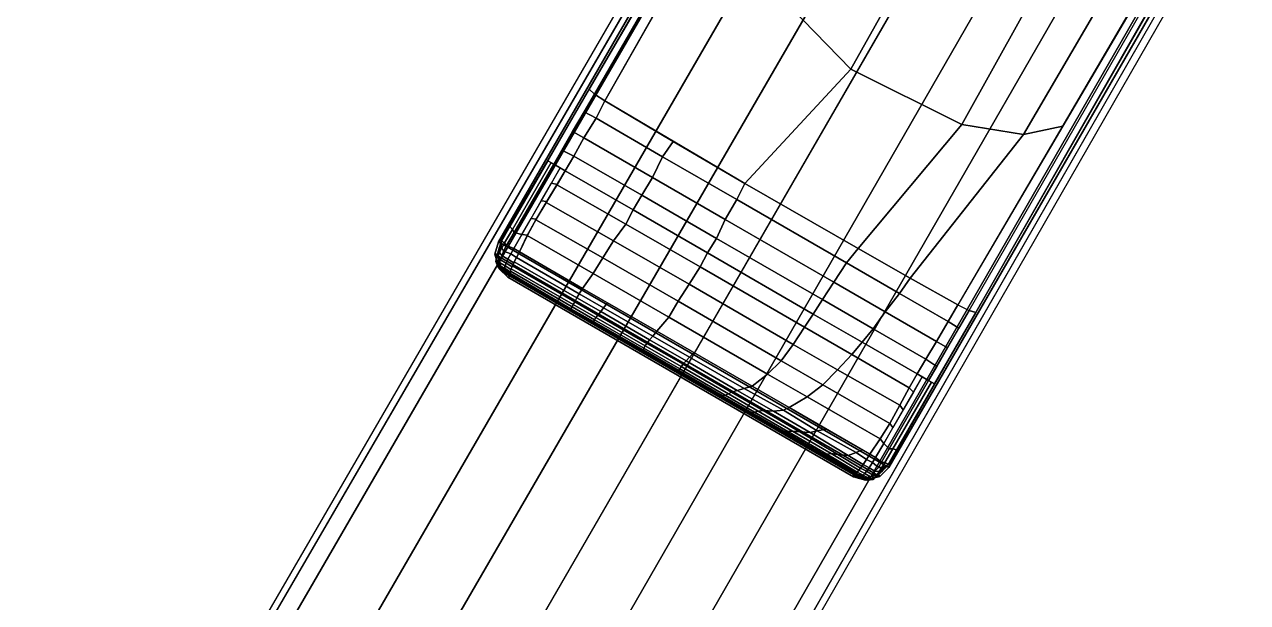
# Model space of a CAD drawing. Header units: feet. Extents: x 1888 to 2477, y 2252 to 2616.
# Drawn here: x 2147.478 to 2151.49, y 2321.194 to 2323.09 of the extents above; entities that cross this region are included whole.
import ezdxf

# ---------------------------------------------------------------- set-up
doc = ezdxf.new("R2010")
doc.units = ezdxf.units.FT
doc.layers.add('TABLE-BASE', color=6, linetype='Continuous')
doc.layers.add('TABLE-TOPVEN', color=6, linetype='Continuous')

# ---------------------------------------------------------------- blocks, each defined once
blk = doc.blocks.new('table')
at = {"layer": 'TABLE-BASE'}
for points in [[(-44.3128, 2.7203, 27.324), (-40.2722, 9.7189, 27.3241), (-41.6318, 10.5039, 27.3241), (-45.6725, 3.5053, 27.324)], [(-45.6725, 3.5053, 27.324), (-42.0428, 9.792, 27.324), (-42.2107, 9.4441, 26.5054), (-45.6606, 3.5149, 27.008)], [(-45.34, 4.0658, 26.9613), (-42.2107, 9.4441, 26.5054), (-42.2604, 9.341, 26.2628), (-45.3562, 4.0374, 26.8751)], [(-42.2604, 9.341, 26.2628), (-42.2659, 9.3296, 26.2362), (-45.3384, 4.0205, 26.8191), (-45.3562, 4.0374, 26.8751)], [(-45.3384, 4.0205, 26.8191), (-42.2659, 9.3296, 26.2362), (-42.2707, 9.3196, 26.2126), (-45.302, 3.997, 26.7966)], [(-40.6832, 9.007, 27.324), (-44.3128, 2.7203, 27.324), (-44.3105, 2.7354, 27.008), (-40.9006, 8.6877, 26.5054)], [(-40.9006, 8.6877, 26.5054), (-43.9936, 3.2885, 26.9613), (-44.0101, 3.2602, 26.8751), (-40.965, 8.593, 26.2628)], [(-40.9721, 8.5827, 26.2362), (-40.9784, 8.5734, 26.2126), (-44.0722, 3.287, 26.7966), (-44.0337, 3.2672, 26.8191)], [(-44.0101, 3.2602, 26.8751), (-44.0337, 3.2672, 26.8191), (-40.9721, 8.5827, 26.2362), (-40.965, 8.593, 26.2628)], [(-47.0078, 1.2533, 3.1165), (-46.9552, 1.218, 3.1879), (-43.9942, 6.3297, 3.6431), (-44.0406, 6.3608, 3.5733)], [(-43.9942, 6.3297, 3.6431), (-46.9552, 1.218, 3.1879), (-46.7419, 1.0948, 3.2217), (-43.7836, 6.2081, 3.6824)], [(-43.7836, 6.2081, 3.6824), (-46.7419, 1.0948, 3.2217), (-46.5279, 0.9713, 3.2461), (-43.567, 6.083, 3.7191)], [(-43.35, 5.9577, 3.7402), (-43.567, 6.083, 3.7191), (-46.5279, 0.9713, 3.2461), (-46.3046, 0.8424, 3.2684)], [(-46.3046, 0.8424, 3.2684), (-46.0814, 0.7135, 3.2461), (-43.1349, 5.8335, 3.7191), (-43.352, 5.9589, 3.7402)], [(-43.703, 5.4292, 26.4418), (-44.445, 4.1076, 26.5876), (-44.9467, 4.6238, 26.7271), (-44.1978, 5.9423, 26.5818)], [(-43.1349, 5.8335, 3.7191), (-46.0814, 0.7135, 3.2461), (-45.8674, 0.5899, 3.2217), (-42.9183, 5.7085, 3.6824)], [(-42.9183, 5.7085, 3.6824), (-45.8674, 0.5899, 3.2217), (-45.6541, 0.4668, 3.1879), (-42.7077, 5.5869, 3.6431)], [(-42.6576, 5.5624, 3.5733), (-42.7077, 5.5869, 3.6431), (-45.6541, 0.4668, 3.1879), (-45.5972, 0.4388, 3.1165)], [(-43.3234, 5.2364, 26.4579), (-44.0584, 3.9145, 26.606), (-44.445, 4.1076, 26.5876), (-43.703, 5.4292, 26.4418)], [(-43.0742, 5.1971, 26.5221), (-43.8441, 3.8802, 26.6609), (-44.0584, 3.9145, 26.606), (-43.3234, 5.2364, 26.4579)], [(-42.9329, 5.2274, 26.5805), (-43.7068, 3.9085, 26.727), (-43.8441, 3.8802, 26.6609), (-43.0742, 5.1971, 26.5221)], [(-44.445, 4.1076, 26.5876), (-44.8141, 3.7087, 26.7356), (-45.302, 3.997, 26.7966), (-44.9467, 4.6238, 26.7271)], [(-44.0584, 3.9145, 26.606), (-44.42, 3.4822, 26.7452), (-44.8141, 3.7087, 26.7356), (-44.445, 4.1076, 26.5876)], [(-45.488, 3.8116, 26.9829), (-45.34, 4.0658, 26.9613), (-45.3562, 4.0374, 26.8751), (-45.5003, 3.7885, 26.8915)], [(-45.5003, 3.7885, 26.8915), (-45.3562, 4.0374, 26.8751), (-45.3384, 4.0205, 26.8191), (-45.4801, 3.7763, 26.8347)], [(-45.3743, 3.9587, 26.8231), (-45.3384, 4.0205, 26.8191), (-45.302, 3.997, 26.7966), (-45.3321, 3.9361, 26.8023)], [(-45.302, 3.997, 26.7966), (-45.0634, 3.8549, 26.7565), (-45.1006, 3.8024, 26.7668), (-45.3321, 3.9361, 26.8023)], [(-45.0634, 3.8549, 26.7565), (-45.0634, 3.8549, 26.7565), (-45.302, 3.997, 26.7966), (-44.8141, 3.7087, 26.7356)], [(-45.4141, 3.8901, 26.8274), (-45.3743, 3.9587, 26.8231), (-45.3321, 3.9361, 26.8023), (-45.3751, 3.8679, 26.8072)], [(-45.3321, 3.9361, 26.8023), (-45.1006, 3.8024, 26.7668), (-45.1359, 3.7298, 26.7708), (-45.3751, 3.8679, 26.8072)], [(-45.4518, 3.8251, 26.8316), (-45.4141, 3.8901, 26.8274), (-45.3751, 3.8679, 26.8072), (-45.4095, 3.8047, 26.8096)], [(-43.8441, 3.8802, 26.6609), (-44.2387, 3.3798, 26.7669), (-44.42, 3.4822, 26.7452), (-44.0584, 3.9145, 26.606)], [(-43.7068, 3.9085, 26.727), (-44.0722, 3.287, 26.7966), (-44.2387, 3.3798, 26.7669), (-43.8441, 3.8802, 26.6609)], [(-45.3751, 3.8679, 26.8072), (-45.1359, 3.7298, 26.7708), (-45.1728, 3.668, 26.773), (-45.4095, 3.8047, 26.8096)], [(-45.0634, 3.8549, 26.7565), (-44.8141, 3.7087, 26.7356), (-44.8418, 3.653, 26.7496), (-45.1006, 3.8024, 26.7668)], [(-45.6315, 3.5649, 27.0038), (-45.488, 3.8116, 26.9829), (-45.5003, 3.7885, 26.8915), (-45.6324, 3.5595, 26.8896)], [(-45.4801, 3.7763, 26.8347), (-45.4518, 3.8251, 26.8316), (-45.4095, 3.8047, 26.8096), (-45.4399, 3.7532, 26.8104)], [(-45.4095, 3.8047, 26.8096), (-45.1728, 3.668, 26.773), (-45.2036, 3.6168, 26.7744), (-45.4399, 3.7532, 26.8104)], [(-45.1006, 3.8024, 26.7668), (-44.8418, 3.653, 26.7496), (-44.8824, 3.5834, 26.7513), (-45.1359, 3.7298, 26.7708)], [(-45.6324, 3.5595, 26.8896), (-45.5003, 3.7885, 26.8915), (-45.4893, 3.7819, 26.8607), (-45.6236, 3.5492, 26.859)], [(-45.6236, 3.5492, 26.859), (-45.4893, 3.7819, 26.8607), (-45.4801, 3.7763, 26.8347), (-45.6175, 3.5383, 26.8334)], [(-45.6175, 3.5383, 26.8334), (-45.4801, 3.7763, 26.8347), (-45.4574, 3.7633, 26.821), (-45.5911, 3.5317, 26.8193)], [(-45.488, 3.7102, 26.8205), (-45.4574, 3.7633, 26.821), (-45.4399, 3.7532, 26.8104), (-45.4679, 3.7055, 26.8107)], [(-45.4399, 3.7532, 26.8104), (-45.2036, 3.6168, 26.7744), (-45.2284, 3.5674, 26.7803), (-45.4689, 3.7038, 26.8107)], [(-45.5235, 3.6489, 26.8201), (-45.488, 3.7102, 26.8205), (-45.4679, 3.7055, 26.8107), (-45.5041, 3.6464, 26.8112)], [(-45.1359, 3.7298, 26.7708), (-44.8824, 3.5834, 26.7513), (-44.9126, 3.5178, 26.7533), (-45.1728, 3.668, 26.773)], [(-44.8141, 3.7087, 26.7356), (-44.42, 3.4822, 26.7452), (-44.4606, 3.4329, 26.7564), (-44.8418, 3.653, 26.7496)], [(-45.4689, 3.7038, 26.8107), (-45.2284, 3.5674, 26.7803), (-45.2712, 3.5094, 26.7818), (-45.5063, 3.6427, 26.8113)], [(-45.1728, 3.668, 26.773), (-44.9126, 3.5178, 26.7533), (-44.9441, 3.467, 26.7538), (-45.2036, 3.6168, 26.7744)], [(-45.559, 3.5874, 26.8197), (-45.5235, 3.6489, 26.8201), (-45.5041, 3.6464, 26.8112), (-45.5413, 3.5845, 26.8117)], [(-45.5063, 3.6427, 26.8113), (-45.2712, 3.5094, 26.7818), (-45.3092, 3.4503, 26.7821), (-45.5426, 3.5822, 26.8117)], [(-44.8418, 3.653, 26.7496), (-44.4606, 3.4329, 26.7564), (-44.5043, 3.3651, 26.7611), (-44.8824, 3.5834, 26.7513)], [(-45.5911, 3.5317, 26.8193), (-45.559, 3.5874, 26.8197), (-45.5413, 3.5845, 26.8117), (-45.5718, 3.5291, 26.8117)], [(-45.5426, 3.5822, 26.8117), (-45.3092, 3.4503, 26.7821), (-45.3424, 3.396, 26.7813), (-45.5726, 3.5274, 26.8117)], [(-44.9441, 3.467, 26.7538), (-44.9705, 3.4186, 26.7618), (-45.2284, 3.5674, 26.7803), (-45.2036, 3.6168, 26.7744)], [(-44.8824, 3.5834, 26.7513), (-44.5043, 3.3651, 26.7611), (-44.5434, 3.3046, 26.763), (-44.9126, 3.5178, 26.7533)], [(-45.6606, 3.5149, 27.008), (-45.6315, 3.5649, 27.0038), (-45.6324, 3.5595, 26.8896), (-45.6623, 3.508, 26.8947)], [(-45.6623, 3.508, 26.8947), (-45.6324, 3.5595, 26.8896), (-45.6236, 3.5492, 26.859), (-45.6509, 3.5021, 26.8639)], [(-45.6509, 3.5021, 26.8639), (-45.6236, 3.5492, 26.859), (-45.6175, 3.5383, 26.8334), (-45.6441, 3.4928, 26.8374)], [(-45.6441, 3.4928, 26.8374), (-45.6175, 3.5383, 26.8334), (-45.5911, 3.5317, 26.8193), (-45.6194, 3.4828, 26.8243)], [(-44.9705, 3.4186, 26.7618), (-45.0085, 3.3579, 26.7626), (-45.2712, 3.5094, 26.7818), (-45.2284, 3.5674, 26.7803)], [(-45.6845, 3.4627, 27.324), (-45.6725, 3.5053, 27.324), (-45.6606, 3.5149, 27.008), (-45.6762, 3.4634, 26.9324)], [(-44.3437, 2.6886, 27.324), (-44.3128, 2.7203, 27.324), (-45.6725, 3.5053, 27.324), (-45.6845, 3.4627, 27.324)], [(-45.6788, 3.4453, 26.8897), (-45.6696, 3.4845, 26.9146), (-45.6668, 3.4934, 26.907), (-45.6739, 3.457, 26.8794)], [(-45.6606, 3.5149, 27.008), (-45.6623, 3.508, 26.8947), (-45.6623, 3.508, 26.8947), (-45.6762, 3.4634, 26.9324)], [(-45.6739, 3.457, 26.8794), (-45.6668, 3.4934, 26.907), (-45.6642, 3.5017, 26.9), (-45.6684, 3.4688, 26.8721)], [(-45.6642, 3.5017, 26.9), (-45.6605, 3.4846, 26.8661), (-45.6684, 3.4688, 26.8721)], [(-45.6605, 3.4846, 26.8661), (-45.6642, 3.5017, 26.9), (-45.6623, 3.508, 26.8947), (-45.6509, 3.5021, 26.8639)], [(-45.6605, 3.4846, 26.8661), (-45.6509, 3.5021, 26.8639), (-45.6441, 3.4928, 26.8374), (-45.6545, 3.4736, 26.8402)], [(-45.6294, 3.4646, 26.8267), (-45.6545, 3.4736, 26.8402), (-45.6441, 3.4928, 26.8374), (-45.6194, 3.4828, 26.8243)], [(-45.6194, 3.4828, 26.8243), (-45.5911, 3.5317, 26.8193), (-45.5718, 3.5291, 26.8117), (-45.5991, 3.4711, 26.8112)], [(-45.5726, 3.5274, 26.8117), (-45.3424, 3.396, 26.7813), (-45.3802, 3.3434, 26.782), (-45.5991, 3.4711, 26.8112)], [(-45.0085, 3.3579, 26.7626), (-45.0464, 3.2988, 26.7627), (-45.3092, 3.4503, 26.7821), (-45.2712, 3.5094, 26.7818)], [(-44.9126, 3.5178, 26.7533), (-44.5434, 3.3046, 26.763), (-44.5761, 3.2545, 26.7627), (-44.9441, 3.467, 26.7538)], [(-45.6845, 3.4627, 27.324), (-45.6762, 3.4634, 26.9324), (-45.6616, 3.4126, 26.9026), (-45.6704, 3.4119, 27.324)], [(-45.6845, 3.4627, 27.324), (-45.6704, 3.4119, 27.324), (-44.3947, 2.6754, 27.324), (-44.3437, 2.6886, 27.324)], [(-45.6818, 3.437, 26.8996), (-45.6724, 3.4756, 26.9221), (-45.6696, 3.4845, 26.9146), (-45.6788, 3.4453, 26.8897)], [(-45.6694, 3.4397, 26.9185), (-45.6762, 3.4634, 26.9324), (-45.6724, 3.4756, 26.9221), (-45.6818, 3.437, 26.8996)], [(-45.6692, 3.4338, 26.8673), (-45.6788, 3.4453, 26.8897), (-45.6739, 3.457, 26.8794), (-45.6656, 3.443, 26.8577)], [(-45.6656, 3.443, 26.8577), (-45.6739, 3.457, 26.8794), (-45.6684, 3.4688, 26.8721), (-45.6595, 3.4568, 26.8474)], [(-45.6595, 3.4568, 26.8474), (-45.6684, 3.4688, 26.8721), (-45.6605, 3.4846, 26.8661), (-45.6545, 3.4736, 26.8402)], [(-45.6453, 3.4313, 26.8446), (-45.6656, 3.443, 26.8577), (-45.6595, 3.4568, 26.8474), (-45.6392, 3.445, 26.8343)], [(-45.6392, 3.445, 26.8343), (-45.6595, 3.4568, 26.8474), (-45.6545, 3.4736, 26.8402), (-45.6294, 3.4646, 26.8267)], [(-45.619, 3.4326, 26.8223), (-45.6392, 3.445, 26.8343), (-45.6294, 3.4646, 26.8267), (-45.6095, 3.4518, 26.8139)], [(-45.6095, 3.4518, 26.8139), (-45.6294, 3.4646, 26.8267), (-45.6194, 3.4828, 26.8243), (-45.5991, 3.4711, 26.8112)], [(-45.6173, 3.4362, 26.8203), (-45.6095, 3.4518, 26.8139), (-45.3917, 3.325, 26.7858), (-45.3996, 3.3111, 26.7908)], [(-45.6095, 3.4518, 26.8139), (-45.5991, 3.4711, 26.8112), (-45.3802, 3.3434, 26.782), (-45.3917, 3.325, 26.7858)], [(-45.0464, 3.2988, 26.7627), (-45.079, 3.2439, 26.7619), (-45.3424, 3.396, 26.7813), (-45.3092, 3.4503, 26.7821)], [(-44.5761, 3.2545, 26.7627), (-44.6063, 3.2084, 26.7672), (-44.9705, 3.4186, 26.7618), (-44.9441, 3.467, 26.7538)], [(-44.42, 3.4822, 26.7452), (-44.2387, 3.3798, 26.7669), (-44.2754, 3.3259, 26.7754), (-44.4606, 3.4329, 26.7564)], [(-45.6718, 3.4259, 26.8783), (-45.6818, 3.437, 26.8996), (-45.6788, 3.4453, 26.8897), (-45.6692, 3.4338, 26.8673)], [(-45.6818, 3.437, 26.8996), (-45.6616, 3.4126, 26.9026), (-45.6694, 3.4397, 26.9185)], [(-45.6818, 3.437, 26.8996), (-45.6737, 3.418, 26.8933), (-45.6616, 3.4126, 26.9026)], [(-45.6737, 3.418, 26.8933), (-45.6818, 3.437, 26.8996), (-45.6818, 3.437, 26.8996), (-45.673, 3.4215, 26.8859)], [(-45.673, 3.4215, 26.8859), (-45.6818, 3.437, 26.8996), (-45.6818, 3.437, 26.8996), (-45.6718, 3.4259, 26.8783)], [(-45.673, 3.4215, 26.8859), (-45.6818, 3.437, 26.8996), (-45.6818, 3.437, 26.8996), (-45.6718, 3.4259, 26.8783)], [(-45.6537, 3.4031, 26.8889), (-45.6737, 3.418, 26.8933), (-45.6733, 3.4201, 26.889), (-45.6532, 3.4065, 26.8804)], [(-45.6523, 3.3964, 26.9026), (-45.6616, 3.4126, 26.9026), (-45.6737, 3.418, 26.8933), (-45.6537, 3.4031, 26.8889)], [(-45.6733, 3.4201, 26.889), (-45.673, 3.4215, 26.8859), (-45.6527, 3.4098, 26.8728), (-45.6532, 3.4065, 26.8804)], [(-45.6527, 3.4098, 26.8728), (-45.673, 3.4215, 26.8859), (-45.6718, 3.4259, 26.8783), (-45.6515, 3.4142, 26.8652)], [(-45.6527, 3.4098, 26.8728), (-45.673, 3.4215, 26.8859), (-45.6718, 3.4259, 26.8783), (-45.6515, 3.4142, 26.8652)], [(-45.6515, 3.4142, 26.8652), (-45.6718, 3.4259, 26.8783), (-45.6692, 3.4338, 26.8673), (-45.6488, 3.4221, 26.8542)], [(-45.6704, 3.4119, 27.324), (-45.6616, 3.4126, 26.9026), (-45.6523, 3.3964, 26.9026), (-45.6553, 3.3974, 27.324)], [(-45.6704, 3.4119, 27.324), (-45.6395, 3.3824, 27.324), (-44.4358, 2.6874, 27.324), (-44.3947, 2.6754, 27.324)], [(-45.6488, 3.4221, 26.8542), (-45.6692, 3.4338, 26.8673), (-45.6656, 3.443, 26.8577), (-45.6453, 3.4313, 26.8446)], [(-45.6333, 3.3922, 26.8732), (-45.6532, 3.4065, 26.8804), (-45.6527, 3.4098, 26.8728), (-45.6328, 3.3957, 26.8645)], [(-45.6328, 3.3957, 26.8645), (-45.6313, 3.4018, 26.8532), (-45.6515, 3.4142, 26.8652), (-45.6527, 3.4098, 26.8728)], [(-45.6328, 3.3957, 26.8645), (-45.6527, 3.4098, 26.8728), (-45.6515, 3.4142, 26.8652), (-45.6313, 3.4018, 26.8532)], [(-45.6313, 3.4018, 26.8532), (-45.6515, 3.4142, 26.8652), (-45.6488, 3.4221, 26.8542), (-45.6287, 3.4097, 26.8422)], [(-45.6287, 3.4097, 26.8422), (-45.6488, 3.4221, 26.8542), (-45.6453, 3.4313, 26.8446), (-45.6251, 3.4189, 26.8325)], [(-45.6251, 3.4189, 26.8325), (-45.6453, 3.4313, 26.8446), (-45.6392, 3.445, 26.8343), (-45.619, 3.4326, 26.8223)], [(-45.6308, 3.4032, 26.8509), (-45.6278, 3.4119, 26.8395), (-45.4119, 3.2878, 26.8105), (-45.4162, 3.2798, 26.8221)], [(-45.6278, 3.4119, 26.8395), (-45.6238, 3.4219, 26.8299), (-45.4066, 3.2971, 26.8007), (-45.4119, 3.2878, 26.8105)], [(-45.6238, 3.4219, 26.8299), (-45.6173, 3.4362, 26.8203), (-45.3996, 3.3111, 26.7908), (-45.4066, 3.2971, 26.8007)], [(-44.6063, 3.2084, 26.7672), (-44.6458, 3.1486, 26.7672), (-45.0085, 3.3579, 26.7626), (-44.9705, 3.4186, 26.7618)], [(-44.4606, 3.4329, 26.7564), (-44.2754, 3.3259, 26.7754), (-44.3255, 3.2619, 26.7787), (-44.5043, 3.3651, 26.7611)], [(-45.6553, 3.3974, 27.324), (-45.6523, 3.3964, 26.9026), (-45.6321, 3.3866, 26.8986), (-45.6395, 3.3824, 27.324)], [(-45.6332, 3.3887, 26.8853), (-45.6537, 3.4031, 26.8889), (-45.6532, 3.4065, 26.8804), (-45.6333, 3.3922, 26.8732)], [(-45.6321, 3.3866, 26.8986), (-45.6523, 3.3964, 26.9026), (-45.6537, 3.4031, 26.8889), (-45.6332, 3.3887, 26.8853)], [(-45.6395, 3.3824, 27.324), (-45.6321, 3.3866, 26.8986), (-44.4358, 2.696, 26.8986), (-44.4358, 2.6874, 27.324)], [(-45.6332, 3.3927, 26.8717), (-45.6326, 3.3966, 26.8625), (-45.42, 3.273, 26.833), (-45.4214, 3.271, 26.843)], [(-45.6332, 3.3888, 26.8848), (-45.6332, 3.3927, 26.8717), (-45.4214, 3.271, 26.843), (-45.4219, 3.2674, 26.856)], [(-45.6321, 3.3866, 26.8986), (-45.6332, 3.3888, 26.8848), (-45.4219, 3.2674, 26.856), (-45.4207, 3.2652, 26.8697)], [(-45.6326, 3.3966, 26.8625), (-45.6308, 3.4032, 26.8509), (-45.4162, 3.2798, 26.8221), (-45.42, 3.273, 26.833)], [(-45.418, 3.263, 26.8986), (-45.418, 3.263, 26.8986), (-45.6321, 3.3866, 26.8986), (-45.4207, 3.2652, 26.8697)], [(-45.079, 3.2439, 26.7619), (-45.121, 3.1944, 26.7612), (-45.3802, 3.3434, 26.782), (-45.3424, 3.396, 26.7813)], [(-44.5043, 3.3651, 26.7611), (-44.3255, 3.2619, 26.7787), (-44.368, 3.2034, 26.7809), (-44.5434, 3.3046, 26.763)], [(-44.2387, 3.3798, 26.7669), (-44.0722, 3.287, 26.7966), (-44.1066, 3.2285, 26.8023), (-44.2754, 3.3259, 26.7754)], [(-45.3996, 3.3111, 26.7908), (-45.3917, 3.325, 26.7858), (-45.3062, 3.2762, 26.7768), (-45.3157, 3.2628, 26.782)], [(-45.3917, 3.325, 26.7858), (-45.3802, 3.3434, 26.782), (-45.2928, 3.2932, 26.775), (-45.3062, 3.2762, 26.7768)], [(-44.6458, 3.1486, 26.7672), (-44.6875, 3.0916, 26.7672), (-45.0464, 3.2988, 26.7627), (-45.0085, 3.3579, 26.7626)], [(-44.2754, 3.3259, 26.7754), (-44.1066, 3.2285, 26.8023), (-44.1475, 3.1591, 26.8072), (-44.3255, 3.2619, 26.7787)], [(-45.42, 3.273, 26.833), (-45.4162, 3.2798, 26.8221), (-45.3379, 3.2348, 26.8135), (-45.3409, 3.2289, 26.8252)], [(-45.4162, 3.2798, 26.8221), (-45.4119, 3.2878, 26.8105), (-45.3328, 3.2424, 26.8019), (-45.3379, 3.2348, 26.8135)], [(-45.4119, 3.2878, 26.8105), (-45.4066, 3.2971, 26.8007), (-45.3259, 3.2506, 26.7921), (-45.3328, 3.2424, 26.8019)], [(-45.4066, 3.2971, 26.8007), (-45.3996, 3.3111, 26.7908), (-45.3157, 3.2628, 26.782), (-45.3259, 3.2506, 26.7921)], [(-45.3062, 3.2762, 26.7768), (-45.2928, 3.2932, 26.775), (-45.121, 3.1944, 26.7612), (-45.1353, 3.1775, 26.7667)], [(-44.6875, 3.0916, 26.7672), (-44.7355, 3.0456, 26.7665), (-45.079, 3.2439, 26.7619), (-45.0464, 3.2988, 26.7627)], [(-44.5434, 3.3046, 26.763), (-44.368, 3.2034, 26.7809), (-44.4059, 3.1562, 26.7806), (-44.5761, 3.2545, 26.7627)], [(-43.9936, 3.2885, 26.9613), (-44.1398, 3.0332, 26.9829), (-44.1537, 3.011, 26.8915), (-44.0101, 3.2602, 26.8751)], [(-44.0337, 3.2672, 26.8191), (-44.0692, 3.2053, 26.8231), (-44.1066, 3.2285, 26.8023), (-44.0722, 3.287, 26.7966)], [(-45.4219, 3.2674, 26.856), (-45.4214, 3.271, 26.843), (-45.3421, 3.2254, 26.8343), (-45.343, 3.222, 26.8474)], [(-45.4207, 3.2652, 26.8697), (-45.4219, 3.2674, 26.856), (-45.343, 3.222, 26.8474), (-45.3418, 3.2198, 26.8611)], [(-45.4214, 3.271, 26.843), (-45.42, 3.273, 26.833), (-45.3409, 3.2289, 26.8252), (-45.3421, 3.2254, 26.8343)], [(-45.3384, 3.217, 26.8986), (-45.418, 3.263, 26.8986), (-45.4207, 3.2652, 26.8697), (-45.3418, 3.2198, 26.8611)], [(-45.3379, 3.2348, 26.8135), (-45.3328, 3.2424, 26.8019), (-45.1617, 3.1438, 26.7914), (-45.1662, 3.1358, 26.8029)], [(-45.3328, 3.2424, 26.8019), (-45.3259, 3.2506, 26.7921), (-45.1551, 3.1522, 26.7816), (-45.1617, 3.1438, 26.7914)], [(-45.3259, 3.2506, 26.7921), (-45.3157, 3.2628, 26.782), (-45.1458, 3.1649, 26.7719), (-45.1551, 3.1522, 26.7816)], [(-45.3157, 3.2628, 26.782), (-45.3062, 3.2762, 26.7768), (-45.1353, 3.1775, 26.7667), (-45.1458, 3.1649, 26.7719)], [(-44.7355, 3.0456, 26.7665), (-44.7891, 3.0028, 26.7641), (-45.121, 3.1944, 26.7612), (-45.079, 3.2439, 26.7619)], [(-44.4059, 3.1562, 26.7806), (-44.4416, 3.1135, 26.783), (-44.6063, 3.2084, 26.7672), (-44.5761, 3.2545, 26.7627)], [(-44.3255, 3.2619, 26.7787), (-44.1475, 3.1591, 26.8072), (-44.184, 3.0972, 26.8096), (-44.368, 3.2034, 26.7809)], [(-44.0101, 3.2602, 26.8751), (-44.1537, 3.011, 26.8915), (-44.1743, 3.0225, 26.8347), (-44.0337, 3.2672, 26.8191)], [(-45.343, 3.222, 26.8474), (-45.3421, 3.2254, 26.8343), (-45.1704, 3.1265, 26.8235), (-45.1709, 3.1229, 26.8366)], [(-45.3418, 3.2198, 26.8611), (-45.343, 3.222, 26.8474), (-45.1709, 3.1229, 26.8366), (-45.1708, 3.1213, 26.8504)], [(-45.3421, 3.2254, 26.8343), (-45.3409, 3.2289, 26.8252), (-45.169, 3.1299, 26.8143), (-45.1704, 3.1265, 26.8235)], [(-45.1676, 3.1184, 26.8986), (-45.3384, 3.217, 26.8986), (-45.3418, 3.2198, 26.8611), (-45.1708, 3.1213, 26.8504)], [(-45.3409, 3.2289, 26.8252), (-45.3379, 3.2348, 26.8135), (-45.1662, 3.1358, 26.8029), (-45.169, 3.1299, 26.8143)], [(-44.4416, 3.1135, 26.783), (-44.4922, 3.0601, 26.7819), (-44.6458, 3.1486, 26.7672), (-44.6063, 3.2084, 26.7672)], [(-44.368, 3.2034, 26.7809), (-44.184, 3.0972, 26.8096), (-44.2144, 3.0457, 26.8104), (-44.4059, 3.1562, 26.7806)], [(-44.0692, 3.2053, 26.8231), (-44.1088, 3.1365, 26.8274), (-44.1475, 3.1591, 26.8072), (-44.1066, 3.2285, 26.8023)], [(-45.1617, 3.1438, 26.7914), (-45.1551, 3.1522, 26.7816), (-45.0292, 3.0796, 26.779), (-45.0358, 3.0712, 26.7886)], [(-45.1551, 3.1522, 26.7816), (-45.1458, 3.1649, 26.7719), (-45.0189, 3.0917, 26.7694), (-45.0292, 3.0796, 26.779)], [(-45.1458, 3.1649, 26.7719), (-45.1353, 3.1775, 26.7667), (-45.0068, 3.1037, 26.7641), (-45.0189, 3.0917, 26.7694)], [(-45.1353, 3.1775, 26.7667), (-45.121, 3.1944, 26.7612), (-44.9923, 3.1201, 26.7623), (-45.0068, 3.1037, 26.7641)], [(-44.2144, 3.0457, 26.8104), (-44.2418, 2.9976, 26.8107), (-44.4416, 3.1135, 26.783), (-44.4059, 3.1562, 26.7806)], [(-44.1088, 3.1365, 26.8274), (-44.1462, 3.0713, 26.8316), (-44.184, 3.0972, 26.8096), (-44.1475, 3.1591, 26.8072)], [(-45.1709, 3.1229, 26.8366), (-45.1704, 3.1265, 26.8235), (-45.0465, 3.055, 26.821), (-45.0477, 3.0518, 26.834)], [(-45.1708, 3.1213, 26.8504), (-45.1709, 3.1229, 26.8366), (-45.0477, 3.0518, 26.834), (-45.0471, 3.0499, 26.8477)], [(-45.0436, 3.0469, 26.8986), (-45.1676, 3.1184, 26.8986), (-45.1708, 3.1213, 26.8504), (-45.0471, 3.0499, 26.8477)], [(-45.1704, 3.1265, 26.8235), (-45.169, 3.1299, 26.8143), (-45.0445, 3.0581, 26.8118), (-45.0465, 3.055, 26.821)], [(-45.169, 3.1299, 26.8143), (-45.1662, 3.1358, 26.8029), (-45.0409, 3.0636, 26.8), (-45.0445, 3.0581, 26.8118)], [(-45.1662, 3.1358, 26.8029), (-45.1617, 3.1438, 26.7914), (-45.0358, 3.0712, 26.7886), (-45.0409, 3.0636, 26.8)], [(-44.8163, 2.9951, 26.7688), (-45.0068, 3.1037, 26.7641), (-44.9923, 3.1201, 26.7623), (-44.7891, 3.0028, 26.7641)], [(-44.4922, 3.0601, 26.7819), (-44.5424, 3.0081, 26.7807), (-44.6875, 3.0916, 26.7672), (-44.6458, 3.1486, 26.7672)], [(-44.2418, 2.9976, 26.8107), (-44.2749, 2.9367, 26.8112), (-44.4922, 3.0601, 26.7819), (-44.4416, 3.1135, 26.783)], [(-44.8831, 2.9725, 26.8028), (-45.0409, 3.0636, 26.8), (-45.0358, 3.0712, 26.7886), (-44.8717, 2.9764, 26.7915)], [(-44.8717, 2.9764, 26.7915), (-45.0358, 3.0712, 26.7886), (-45.0292, 3.0796, 26.779), (-44.8607, 2.9823, 26.7821)], [(-44.8607, 2.9823, 26.7821), (-45.0292, 3.0796, 26.779), (-45.0189, 3.0917, 26.7694), (-44.8407, 2.9887, 26.7731)], [(-44.8407, 2.9887, 26.7731), (-45.0189, 3.0917, 26.7694), (-45.0068, 3.1037, 26.7641), (-44.8163, 2.9951, 26.7688)], [(-44.5424, 3.0081, 26.7807), (-44.5975, 2.9661, 26.7783), (-44.7355, 3.0456, 26.7665), (-44.6875, 3.0916, 26.7672)], [(-44.1462, 3.0713, 26.8316), (-44.1743, 3.0225, 26.8347), (-44.2144, 3.0457, 26.8104), (-44.184, 3.0972, 26.8096)], [(-44.9017, 2.9675, 26.8361), (-45.0477, 3.0518, 26.834), (-45.0465, 3.055, 26.821), (-44.897, 2.9686, 26.8233)], [(-44.9048, 2.9677, 26.8497), (-45.0471, 3.0499, 26.8477), (-45.0477, 3.0518, 26.834), (-44.9017, 2.9675, 26.8361)], [(-44.9124, 2.9711, 26.8986), (-45.0436, 3.0469, 26.8986), (-45.0471, 3.0499, 26.8477), (-44.9048, 2.9677, 26.8497)], [(-44.897, 2.9686, 26.8233), (-45.0465, 3.055, 26.821), (-45.0445, 3.0581, 26.8118), (-44.8918, 2.9699, 26.8142)], [(-44.8918, 2.9699, 26.8142), (-45.0445, 3.0581, 26.8118), (-45.0409, 3.0636, 26.8), (-44.8831, 2.9725, 26.8028)], [(-44.5975, 2.9661, 26.7783), (-44.6601, 2.9285, 26.7737), (-44.7891, 3.0028, 26.7641), (-44.7355, 3.0456, 26.7665)], [(-44.2749, 2.9367, 26.8112), (-44.3098, 2.8735, 26.8117), (-44.5424, 3.0081, 26.7807), (-44.4922, 3.0601, 26.7819)], [(-44.1743, 3.0225, 26.8347), (-44.3117, 2.7845, 26.8334), (-44.3307, 2.804, 26.8193), (-44.1969, 3.0356, 26.821)], [(-44.1398, 3.0332, 26.9829), (-44.2817, 2.7856, 27.0038), (-44.2859, 2.7821, 26.8896), (-44.1537, 3.011, 26.8915)], [(-44.1969, 3.0356, 26.821), (-44.2275, 2.9825, 26.8205), (-44.2418, 2.9976, 26.8107), (-44.2144, 3.0457, 26.8104)], [(-44.8717, 2.9764, 26.7915), (-44.8607, 2.9823, 26.7821), (-44.7511, 2.9188, 26.789), (-44.7678, 2.9163, 26.7978)], [(-44.8607, 2.9823, 26.7821), (-44.8407, 2.9887, 26.7731), (-44.715, 2.916, 26.7818), (-44.7511, 2.9188, 26.789)], [(-44.8407, 2.9887, 26.7731), (-44.8163, 2.9951, 26.7688), (-44.6799, 2.9199, 26.778), (-44.715, 2.916, 26.7818)], [(-44.8163, 2.9951, 26.7688), (-44.7891, 3.0028, 26.7641), (-44.6601, 2.9285, 26.7737), (-44.6799, 2.9199, 26.778)], [(-44.3098, 2.8735, 26.8117), (-44.3426, 2.8194, 26.8117), (-44.5975, 2.9661, 26.7783), (-44.5424, 3.0081, 26.7807)], [(-44.1649, 3.0172, 26.8607), (-44.2992, 2.7846, 26.859), (-44.3117, 2.7845, 26.8334), (-44.1743, 3.0225, 26.8347)], [(-44.1537, 3.011, 26.8915), (-44.2859, 2.7821, 26.8896), (-44.2992, 2.7846, 26.859), (-44.1649, 3.0172, 26.8607)], [(-44.2275, 2.9825, 26.8205), (-44.263, 2.9211, 26.8201), (-44.2749, 2.9367, 26.8112), (-44.2418, 2.9976, 26.8107)], [(-44.8106, 2.9124, 26.8986), (-44.9124, 2.9711, 26.8986), (-44.9048, 2.9677, 26.8497), (-44.8047, 2.9098, 26.8546)], [(-44.9048, 2.9677, 26.8497), (-44.9017, 2.9675, 26.8361), (-44.8016, 2.9096, 26.8411), (-44.8047, 2.9098, 26.8546)], [(-44.9017, 2.9675, 26.8361), (-44.897, 2.9686, 26.8233), (-44.7941, 2.9091, 26.8286), (-44.8016, 2.9096, 26.8411)], [(-44.897, 2.9686, 26.8233), (-44.8918, 2.9699, 26.8142), (-44.789, 2.9105, 26.8197), (-44.7941, 2.9091, 26.8286)], [(-44.8918, 2.9699, 26.8142), (-44.8831, 2.9725, 26.8028), (-44.7804, 2.9131, 26.8084), (-44.789, 2.9105, 26.8197)], [(-44.8831, 2.9725, 26.8028), (-44.8717, 2.9764, 26.7915), (-44.7678, 2.9163, 26.7978), (-44.7804, 2.9131, 26.8084)], [(-44.3426, 2.8194, 26.8117), (-44.3792, 2.7668, 26.8112), (-44.6601, 2.9285, 26.7737), (-44.5975, 2.9661, 26.7783)], [(-44.6923, 2.8441, 26.8986), (-44.8106, 2.9124, 26.8986), (-44.8047, 2.9098, 26.8546), (-44.6977, 2.8479, 26.8631)], [(-44.8047, 2.9098, 26.8546), (-44.8016, 2.9096, 26.8411), (-44.69, 2.8449, 26.8502), (-44.6977, 2.8479, 26.8631)], [(-44.8016, 2.9096, 26.8411), (-44.7941, 2.9091, 26.8286), (-44.6821, 2.8442, 26.8379), (-44.69, 2.8449, 26.8502)], [(-44.7941, 2.9091, 26.8286), (-44.789, 2.9105, 26.8197), (-44.6767, 2.8454, 26.8292), (-44.6821, 2.8442, 26.8379)], [(-44.789, 2.9105, 26.8197), (-44.7804, 2.9131, 26.8084), (-44.6647, 2.846, 26.8187), (-44.6767, 2.8454, 26.8292)], [(-44.7804, 2.9131, 26.8084), (-44.7678, 2.9163, 26.7978), (-44.6484, 2.847, 26.8088), (-44.6647, 2.846, 26.8187)], [(-44.7678, 2.9163, 26.7978), (-44.7511, 2.9188, 26.789), (-44.6234, 2.8447, 26.8015), (-44.6484, 2.847, 26.8088)], [(-44.7511, 2.9188, 26.789), (-44.715, 2.916, 26.7818), (-44.5869, 2.8414, 26.7954), (-44.6234, 2.8447, 26.8015)], [(-44.715, 2.916, 26.7818), (-44.6799, 2.9199, 26.778), (-44.5625, 2.8473, 26.7922), (-44.5869, 2.8414, 26.7954)], [(-44.6799, 2.9199, 26.778), (-44.6601, 2.9285, 26.7737), (-44.5306, 2.8539, 26.791), (-44.5625, 2.8473, 26.7922)], [(-44.263, 2.9211, 26.8201), (-44.2985, 2.8596, 26.8197), (-44.3098, 2.8735, 26.8117), (-44.2749, 2.9367, 26.8112)], [(-44.5625, 2.8473, 26.7922), (-44.5306, 2.8539, 26.791), (-44.4053, 2.7818, 26.8077), (-44.4264, 2.7725, 26.8081)], [(-44.2985, 2.8596, 26.8197), (-44.3307, 2.804, 26.8193), (-44.3426, 2.8194, 26.8117), (-44.3098, 2.8735, 26.8117)], [(-44.5492, 2.7614, 26.8986), (-44.6923, 2.8441, 26.8986), (-44.6977, 2.8479, 26.8631), (-44.5506, 2.7626, 26.8805)], [(-44.6977, 2.8479, 26.8631), (-44.69, 2.8449, 26.8502), (-44.5521, 2.765, 26.8667), (-44.5506, 2.7626, 26.8805)], [(-44.69, 2.8449, 26.8502), (-44.6821, 2.8442, 26.8379), (-44.5445, 2.7643, 26.8548), (-44.5521, 2.765, 26.8667)], [(-44.6821, 2.8442, 26.8379), (-44.6767, 2.8454, 26.8292), (-44.5408, 2.7663, 26.8462), (-44.5445, 2.7643, 26.8548)], [(-44.6767, 2.8454, 26.8292), (-44.6647, 2.846, 26.8187), (-44.5286, 2.7667, 26.836), (-44.5408, 2.7663, 26.8462)], [(-44.6647, 2.846, 26.8187), (-44.6484, 2.847, 26.8088), (-44.5142, 2.7683, 26.8263), (-44.5286, 2.7667, 26.836)], [(-44.6484, 2.847, 26.8088), (-44.6234, 2.8447, 26.8015), (-44.49, 2.7658, 26.8197), (-44.5142, 2.7683, 26.8263)], [(-44.6234, 2.8447, 26.8015), (-44.5869, 2.8414, 26.7954), (-44.4545, 2.7622, 26.814), (-44.49, 2.7658, 26.8197)], [(-44.5869, 2.8414, 26.7954), (-44.5625, 2.8473, 26.7922), (-44.4264, 2.7725, 26.8081), (-44.4545, 2.7622, 26.814)], [(-44.3307, 2.804, 26.8193), (-44.3588, 2.755, 26.8243), (-44.3792, 2.7668, 26.8112), (-44.3426, 2.8194, 26.8117)], [(-44.4545, 2.7622, 26.814), (-44.4264, 2.7725, 26.8081), (-44.3906, 2.7481, 26.8139), (-44.4025, 2.7303, 26.8223)], [(-44.4264, 2.7725, 26.8081), (-44.4053, 2.7818, 26.8077), (-44.3792, 2.7668, 26.8112), (-44.3906, 2.7481, 26.8139)], [(-44.3117, 2.7845, 26.8334), (-44.3379, 2.7386, 26.8374), (-44.3588, 2.755, 26.8243), (-44.3307, 2.804, 26.8193)], [(-44.2992, 2.7846, 26.859), (-44.3264, 2.7373, 26.8639), (-44.3379, 2.7386, 26.8374), (-44.3117, 2.7845, 26.8334)], [(-44.2859, 2.7821, 26.8896), (-44.3156, 2.7305, 26.8947), (-44.3264, 2.7373, 26.8639), (-44.2992, 2.7846, 26.859)], [(-44.2817, 2.7856, 27.0038), (-44.3105, 2.7354, 27.008), (-44.3156, 2.7305, 26.8947), (-44.2859, 2.7821, 26.8896)], [(-44.5521, 2.765, 26.8667), (-44.5445, 2.7643, 26.8548), (-44.4304, 2.6977, 26.8732), (-44.4335, 2.696, 26.8853)], [(-44.5506, 2.7626, 26.8805), (-44.5521, 2.765, 26.8667), (-44.4335, 2.696, 26.8853), (-44.4358, 2.696, 26.8986)], [(-44.4358, 2.696, 26.8986), (-44.5492, 2.7614, 26.8986), (-44.5506, 2.7626, 26.8805), (-44.4358, 2.696, 26.8986)], [(-44.5445, 2.7643, 26.8548), (-44.5408, 2.7663, 26.8462), (-44.4276, 2.6999, 26.8645), (-44.4304, 2.6977, 26.8732)], [(-44.5408, 2.7663, 26.8462), (-44.5286, 2.7667, 26.836), (-44.4231, 2.7042, 26.8532), (-44.4276, 2.6999, 26.8645)], [(-44.5286, 2.7667, 26.836), (-44.5142, 2.7683, 26.8263), (-44.4175, 2.7104, 26.8422), (-44.4231, 2.7042, 26.8532)], [(-44.5142, 2.7683, 26.8263), (-44.49, 2.7658, 26.8197), (-44.4114, 2.7181, 26.8325), (-44.4175, 2.7104, 26.8422)], [(-44.49, 2.7658, 26.8197), (-44.4545, 2.7622, 26.814), (-44.4025, 2.7303, 26.8223), (-44.4114, 2.7181, 26.8325)], [(-44.3905, 2.7069, 26.8446), (-44.4114, 2.7181, 26.8325), (-44.4025, 2.7303, 26.8223), (-44.3817, 2.719, 26.8343)], [(-44.3817, 2.719, 26.8343), (-44.4025, 2.7303, 26.8223), (-44.3906, 2.7481, 26.8139), (-44.3697, 2.7373, 26.8267)], [(-44.3697, 2.7373, 26.8267), (-44.3906, 2.7481, 26.8139), (-44.3792, 2.7668, 26.8112), (-44.3588, 2.755, 26.8243)], [(-44.3613, 2.7072, 26.8474), (-44.3817, 2.719, 26.8343), (-44.3697, 2.7373, 26.8267), (-44.3493, 2.72, 26.8402)], [(-44.3493, 2.72, 26.8402), (-44.3697, 2.7373, 26.8267), (-44.3588, 2.755, 26.8243), (-44.3379, 2.7386, 26.8374)], [(-44.3264, 2.7373, 26.8639), (-44.3368, 2.7203, 26.8661), (-44.3493, 2.72, 26.8402), (-44.3379, 2.7386, 26.8374)], [(-44.3156, 2.7305, 26.8947), (-44.3105, 2.7354, 27.008), (-44.3472, 2.6962, 26.9324), (-44.3156, 2.7305, 26.8947)], [(-44.3128, 2.7203, 27.324), (-44.3437, 2.6886, 27.324), (-44.3472, 2.6962, 26.9324), (-44.3105, 2.7354, 27.008)], [(-44.3264, 2.7373, 26.8639), (-44.3264, 2.7373, 26.8639), (-44.3379, 2.7386, 26.8374)], [(-44.3201, 2.7256, 26.9), (-44.3368, 2.7203, 26.8661), (-44.3264, 2.7373, 26.8639), (-44.3156, 2.7305, 26.8947)], [(-44.4172, 2.6833, 26.9026), (-44.4358, 2.696, 26.8986), (-44.4335, 2.696, 26.8853), (-44.4107, 2.6855, 26.8889)], [(-44.4172, 2.6833, 26.9026), (-44.4148, 2.6812, 27.324), (-44.4358, 2.6874, 27.324), (-44.4358, 2.696, 26.8986)], [(-44.4107, 2.6855, 26.8889), (-44.4335, 2.696, 26.8853), (-44.4304, 2.6977, 26.8732), (-44.408, 2.6876, 26.8804)], [(-44.408, 2.6876, 26.8804), (-44.4304, 2.6977, 26.8732), (-44.4276, 2.6999, 26.8645), (-44.4055, 2.6897, 26.8728)], [(-44.4055, 2.6897, 26.8728), (-44.4276, 2.6999, 26.8645), (-44.4231, 2.7042, 26.8532), (-44.4023, 2.6929, 26.8652)], [(-44.4023, 2.6929, 26.8652), (-44.4231, 2.7042, 26.8532), (-44.4175, 2.7104, 26.8422), (-44.3967, 2.6992, 26.8542)], [(-44.3967, 2.6992, 26.8542), (-44.4175, 2.7104, 26.8422), (-44.4114, 2.7181, 26.8325), (-44.3905, 2.7069, 26.8446)], [(-44.4107, 2.6855, 26.8889), (-44.3878, 2.6756, 26.8933), (-44.3986, 2.6834, 26.9026), (-44.4172, 2.6833, 26.9026)], [(-44.4148, 2.6812, 27.324), (-44.4172, 2.6833, 26.9026), (-44.3986, 2.6834, 26.9026), (-44.3947, 2.6754, 27.324)], [(-44.3878, 2.6756, 26.8933), (-44.4107, 2.6855, 26.8889), (-44.408, 2.6876, 26.8804), (-44.3862, 2.677, 26.889)], [(-44.408, 2.6876, 26.8804), (-44.4055, 2.6897, 26.8728), (-44.3851, 2.6779, 26.8859), (-44.3862, 2.677, 26.889)], [(-44.3851, 2.6779, 26.8859), (-44.4055, 2.6897, 26.8728), (-44.4023, 2.6929, 26.8652), (-44.3819, 2.6812, 26.8783)], [(-44.3819, 2.6812, 26.8783), (-44.4023, 2.6929, 26.8652), (-44.3967, 2.6992, 26.8542), (-44.3764, 2.6874, 26.8673)], [(-44.3472, 2.6962, 26.9324), (-44.3986, 2.6834, 26.9026), (-44.3673, 2.6781, 26.8996), (-44.3386, 2.7055, 26.9221)], [(-44.3472, 2.6962, 26.9324), (-44.3437, 2.6886, 27.324), (-44.3947, 2.6754, 27.324), (-44.3986, 2.6834, 26.9026)], [(-44.3986, 2.6834, 26.9026), (-44.3986, 2.6834, 26.9026), (-44.3878, 2.6756, 26.8933), (-44.3673, 2.6781, 26.8996)], [(-44.3764, 2.6874, 26.8673), (-44.3967, 2.6992, 26.8542), (-44.3905, 2.7069, 26.8446), (-44.3702, 2.6951, 26.8577)], [(-44.3702, 2.6951, 26.8577), (-44.3905, 2.7069, 26.8446), (-44.3817, 2.719, 26.8343), (-44.3613, 2.7072, 26.8474)], [(-44.3673, 2.6781, 26.8996), (-44.3819, 2.6812, 26.8783), (-44.3764, 2.6874, 26.8673), (-44.3616, 2.6849, 26.8897)], [(-44.3616, 2.6849, 26.8897), (-44.3764, 2.6874, 26.8673), (-44.3702, 2.6951, 26.8577), (-44.3539, 2.6949, 26.8794)], [(-44.3539, 2.6945, 26.9285), (-44.3472, 2.6962, 26.9324), (-44.3711, 2.6902, 26.9185)], [(-44.3539, 2.6949, 26.8794), (-44.3702, 2.6951, 26.8577), (-44.3613, 2.7072, 26.8474), (-44.3465, 2.7056, 26.8721)], [(-44.3386, 2.7055, 26.9221), (-44.3673, 2.6781, 26.8996), (-44.3616, 2.6849, 26.8897), (-44.3323, 2.7124, 26.9146)], [(-44.3386, 2.7055, 26.9221), (-44.3386, 2.7055, 26.9221), (-44.3673, 2.6781, 26.8996)], [(-44.3323, 2.7124, 26.9146), (-44.3616, 2.6849, 26.8897), (-44.3539, 2.6949, 26.8794), (-44.3259, 2.7192, 26.907)], [(-44.3465, 2.7056, 26.8721), (-44.3613, 2.7072, 26.8474), (-44.3493, 2.72, 26.8402), (-44.3368, 2.7203, 26.8661)], [(-44.3259, 2.7192, 26.907), (-44.3539, 2.6949, 26.8794), (-44.3465, 2.7056, 26.8721), (-44.3201, 2.7256, 26.9)], [(-44.3465, 2.7056, 26.8721), (-44.3465, 2.7056, 26.8721), (-44.3368, 2.7203, 26.8661), (-44.3201, 2.7256, 26.9)], [(-44.3673, 2.6781, 26.8996), (-44.3673, 2.6781, 26.8996), (-44.3851, 2.6779, 26.8859), (-44.3878, 2.6756, 26.8933)], [(-44.3673, 2.6781, 26.8996), (-44.3673, 2.6781, 26.8996), (-44.3819, 2.6812, 26.8783), (-44.3851, 2.6779, 26.8859)]]:
    blk.add_3dface(points, dxfattribs=at)
for points, invisible_edges in [([(-47.0377, 1.2453, 2.4908), (-47.0078, 1.2533, 3.1165), (-44.0406, 6.3608, 3.5733), (-42.5868, 8.9231, 2.9398)], 4), ([(-41.1654, 8.1025, 2.9398), (-42.6576, 5.5624, 3.5733), (-45.5972, 0.4388, 3.1165), (-45.5892, 0.409, 2.4908)], 1)]:
    blk.add_3dface(points, dxfattribs=dict(at, invisible_edges=invisible_edges))
at = {"layer": 'TABLE-TOPVEN', "invisible_edges": 15}
for points in [[(-39.7125, -8.8597, 28.5), (-39.7089, 32.9007, 28.5), (-44.4889, 32.7216, 28.5), (-44.4939, -8.6804, 28.5)], [(-44.4894, 32.7215, 27.324), (-39.7089, 32.9007, 27.324), (-39.7016, -8.86, 27.324), (-44.4658, -8.6815, 27.324)], [(-44.4939, -8.6804, 28.5), (-44.4889, 32.7216, 28.5), (-49.2631, 32.4231, 28.5), (-49.2631, -8.3821, 28.5)], [(-49.2631, 32.4231, 27.324), (-44.4894, 32.7215, 27.324), (-44.4658, -8.6815, 27.324), (-49.2631, -8.3821, 27.324)]]:
    blk.add_3dface(points, dxfattribs=at)

msp = doc.modelspace()

# ---------------------------------------------------------------- block references
at = {"xscale": 0.9419495636793325, "yscale": 0.9419495636793325, "zscale": 0.9419495636793325}
msp.add_blockref('table', (2192.0538, 2319.075, -0.7608), dxfattribs=at)

doc.saveas('drawing.dxf')
